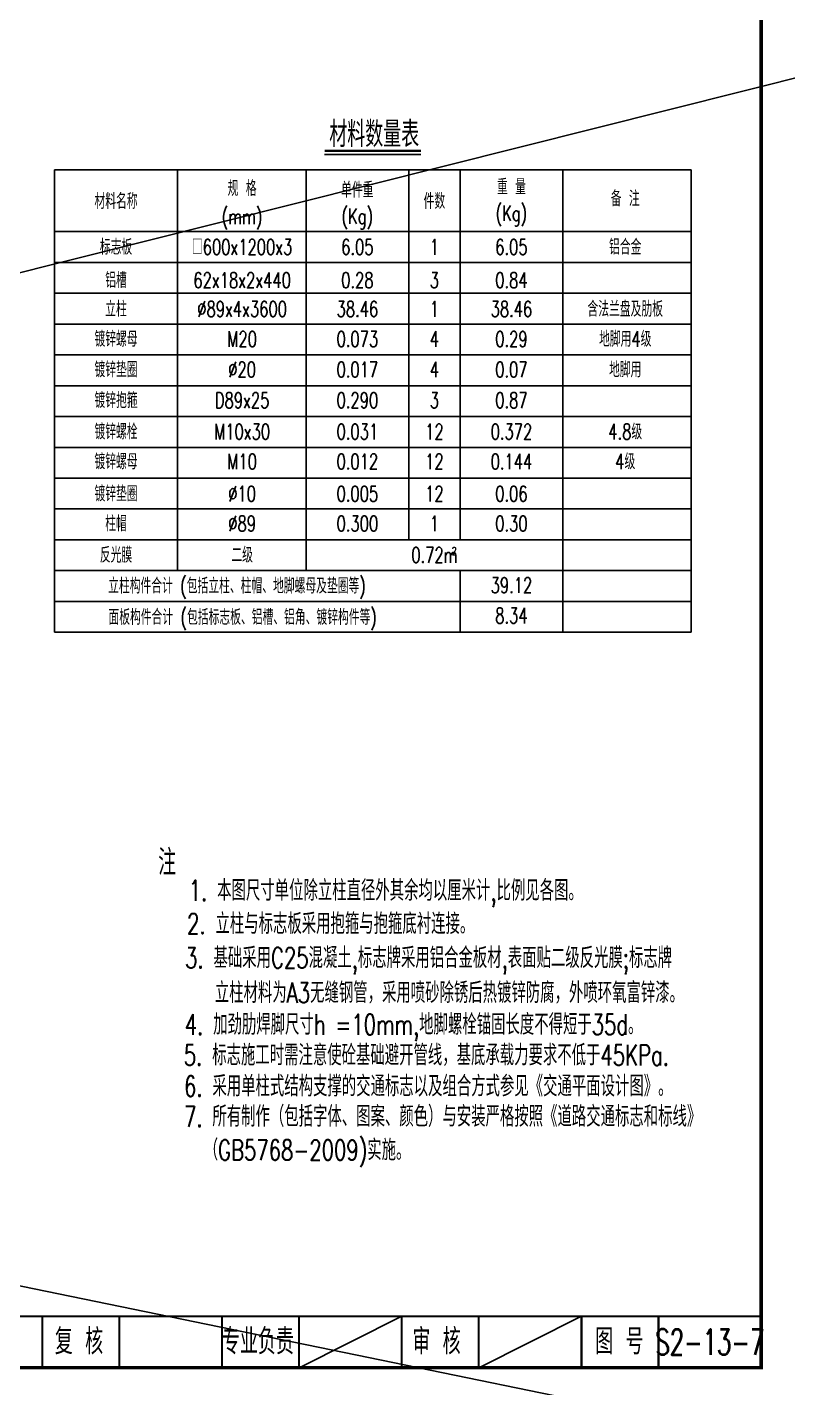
# Model space of a CAD drawing. Extents: x 3598 to 6562, y -9591 to -7828.
# Drawn here: x 5295.6 to 5443.7, y -8688.2 to -8423.4 of the extents above; entities that cross this region are included whole.
import ezdxf
from ezdxf.enums import TextEntityAlignment as Align

# ---------------------------------------------------------------- set-up
doc = ezdxf.new("R2010")
doc.units = 0
doc.header["$LTSCALE"] = 2
doc.layers.get('0').update_dxf_attribs({"linetype": 'CONTINUOUS'})
for name, color, linetype in [('图框', 7, 'CONTINUOUS'), ('尺寸标注', 4, 'CONTINUOUS'), ('文字字符', 7, 'CONTINUOUS'), ('文字符号', 2, 'CONTINUOUS')]:
    doc.layers.add(name, color=color, linetype=linetype)
doc.styles.get("Standard").update_dxf_attribs({"font": 'simplex1.shx', "width": 0.7, "bigfont": 'hztxt.shx'})

# ---------------------------------------------------------------- blocks, each defined once
blk = doc.blocks.new('series')
at = {"width": 0.75}
for tag, height, p in [('页码', 4, (-35, -19)), ('图名', 5, (-220, -282)), ('图号', 5, (-20, -282))]:
    blk.add_attdef(tag, text='', height=height, dxfattribs=at).set_placement(p, align=Align.MIDDLE_CENTER)

msp = doc.modelspace()

# ---------------------------------------------------------------- linework, layer by layer
at = {"layer": '图框'}
for p, q in [((5348.5275, -8684.3182), (5368.5275, -8674.3182)), ((5403.5275, -8674.3182), (5383.5275, -8684.3182))]:
    msp.add_line(p, q, dxfattribs=at)
for points, const_width in [([(5438.5275, -8407.3182), (5058.5275, -8407.3182), (5058.5275, -8684.3182), (5438.5275, -8684.3182), (5438.5275, -8407.3182)], 0.7), ([(5058.5275, -8674.3182), (5438.5275, -8674.3182)], 0.4), ([(5298.5275, -8684.3182), (5298.5275, -8674.3182)], 0.4), ([(5313.5275, -8684.3182), (5313.5275, -8674.3182)], 0.4), ([(5333.5275, -8684.3182), (5333.5275, -8674.3182)], 0.4), ([(5333.5275, -8684.3182), (5333.5275, -8674.3182)], 0.4), ([(5348.5275, -8684.3182), (5348.5275, -8674.3182)], 0.4), ([(5368.5275, -8684.3182), (5368.5275, -8674.3182)], 0.4), ([(5383.5275, -8684.3182), (5383.5275, -8674.3182)], 0.4), ([(5403.5275, -8684.3182), (5403.5275, -8674.3182)], 0.4), ([(5418.5275, -8684.3182), (5418.5275, -8674.3182)], 0.4)]:
    msp.add_lwpolyline(points, dxfattribs=dict(at, const_width=const_width))
at = {"layer": '尺寸标注', "linetype": 'Continuous'}
for p, q in [((3598.1061, -8897.0511), (6050.4462, -8281.2676)), ((6033.3269, -8820.0782), (3658.0236, -8332.5829))]:
    msp.add_line(p, q, dxfattribs=at)
at = {"layer": '尺寸标注', "color": 7, "linetype": 'Continuous'}
msp.add_line((5353.5051, -8448.1522), (5372.2661, -8448.1522), dxfattribs=at)
at = {"layer": '尺寸标注', "color": 7, "linetype": 'Continuous', "const_width": 0.4}
msp.add_lwpolyline([(5353.5051, -8447.4322), (5372.2661, -8447.4322)], dxfattribs=at)
at = {"layer": '文字字符', "color": 7, "linetype": 'Continuous'}
for p, q in [((5324.8856, -8451.1522), (5324.8856, -8529.1522)), ((5349.8856, -8451.1522), (5349.8856, -8529.1522)), ((5369.8856, -8451.1522), (5369.8856, -8523.1522)), ((5379.8856, -8451.1522), (5379.8856, -8523.1522)), ((5399.8856, -8451.1522), (5399.8856, -8541.1522)), ((5300.8856, -8463.1522), (5424.8856, -8463.1522)), ((5300.8856, -8469.1522), (5424.8856, -8469.1522)), ((5300.8856, -8475.1522), (5424.8856, -8475.1522)), ((5300.8856, -8481.1522), (5424.8856, -8481.1522)), ((5300.8856, -8487.1522), (5424.8856, -8487.1522)), ((5300.8856, -8493.1522), (5424.8856, -8493.1522)), ((5300.8856, -8499.1522), (5424.8856, -8499.1522)), ((5300.8856, -8505.1522), (5424.8856, -8505.1522)), ((5300.8856, -8511.1522), (5424.8856, -8511.1522)), ((5300.8856, -8517.1522), (5424.8856, -8517.1522)), ((5300.8856, -8523.1522), (5424.8856, -8523.1522)), ((5379.8856, -8529.1522), (5379.8856, -8541.1522)), ((5300.8856, -8535.1522), (5424.8856, -8535.1522))]:
    msp.add_line(p, q, dxfattribs=at)
at = {"layer": '文字符号', "color": 1}
for p, q in [((5300.8856, -8451.1522), (5300.8856, -8541.1522)), ((5300.8856, -8451.1522), (5424.8856, -8451.1522)), ((5424.8856, -8451.1522), (5424.8856, -8541.1522)), ((5300.8856, -8529.1522), (5424.8856, -8529.1522)), ((5300.8856, -8535.1522), (5424.8856, -8535.1522)), ((5424.8856, -8541.1522), (5300.8856, -8541.1522))]:
    msp.add_line(p, q, dxfattribs=at)

# ---------------------------------------------------------------- block references
at = {"layer": '图框'}
ref = msp.add_blockref('series', (5448.5275, -8397.3182), dxfattribs=at)
ref.add_attrib('图号', 'S2-13-7', dxfattribs={"layer": '0', "height": 5, "width": 0.65}).set_placement((5428.5275, -8679.3182), align=Align.MIDDLE_CENTER)

# ---------------------------------------------------------------- texts
at = {"layer": '图框', "width": 0.7}
for s, p in [('复 核', (5305.667, -8679.2236)), ('专业负责', (5340.5178, -8679.2236)), ('审 核', (5375.2916, -8679.2236)), ('图 号', (5410.9107, -8679.2236))]:
    msp.add_text(s, height=5, dxfattribs=at).set_placement(p, align=Align.MIDDLE_CENTER)
at = {"layer": '文字字符', "width": 0.7}
for s, height, p in [('材料数量表', 5, (5354.4182, -8446.7116)), ('注', 5, (5321.0981, -8588.4293)), ('1. 本图尺寸单位除立柱直径外其余均以厘米计,比例见各图。', 4, (5327.0628, -8593.4189)), ('2. 立柱与标志板采用抱箍与抱箍底衬连接。', 4, (5326.7322, -8599.889)), ('3. 基础采用C25混凝土,标志牌采用铝合金板材,表面贴二级反光膜;标志牌', 4, (5326.3342, -8606.5243)), ('立柱材料为A3无缝钢管，采用喷砂除锈后热镀锌防腐，外喷环氧富锌漆。', 4, (5332.1219, -8613.3147)), ('4. 加劲肋焊脚尺寸h =10mm,地脚螺栓锚固长度不得短于35d。', 4, (5326.2783, -8619.5018)), ('5. 标志施工时需注意使砼基础避开管线，基底承载力要求不低于45KPa.', 4, (5326.0927, -8625.4678)), ('6. 采用单柱式结构支撑的交通标志以及组合方式参见《交通平面设计图》。', 4, (5326.131, -8631.5065)), ('7. 所有制作（包括字体、图案、颜色）与安装严格按照《道路交通标志和标线》', 4, (5326.131, -8637.397)), ('  （GB5768-2009)实施。', 4, (5326.131, -8643.9401))]:
    msp.add_text(s, height=height, dxfattribs=at).set_placement(p)
at = {"layer": '文字字符', "color": 7, "linetype": 'Continuous', "width": 0.7}
for s, height, p in [('规 格', 3, (5337.4451, -8454.741)), ('单件重', 3, (5359.8856, -8455.0298)), ('重 量', 3, (5389.8856, -8454.4521)), ('材料名称', 3, (5312.8856, -8457.2431)), ('件数', 3, (5374.8856, -8457.2355)), ('备 注', 3, (5412.0465, -8456.7299)), ('(mm)', 3, (5337.4451, -8460.2355)), ('(Kg)', 3, (5359.8856, -8460.1632)), ('(Kg)', 3, (5389.8856, -8459.5855)), ('标志板', 3, (5312.8856, -8466.1522)), ('□600x1200x3', 3, (5337.4451, -8466.1522)), ('6.05', 3, (5359.8856, -8466.1522)), ('1', 3, (5374.8856, -8466.1522)), ('6.05', 3, (5389.8856, -8466.1522)), ('铝合金', 3, (5412.0465, -8466.1522)), ('铝槽', 3, (5312.8856, -8472.6169)), ('62x18x2x440', 3, (5337.4451, -8472.6169)), ('0.28', 3, (5359.8856, -8472.6169)), ('3', 3, (5374.8856, -8472.6169)), ('0.84', 3, (5389.8856, -8472.6169)), ('立柱', 3, (5312.8856, -8478.2266)), ('%%C89x4x3600', 3, (5337.4451, -8478.2266)), ('38.46', 3, (5359.8856, -8478.2266)), ('1', 3, (5374.8856, -8478.2266)), ('含法兰盘及肋板', 3, (5412.0465, -8478.2266)), ('镀锌螺母', 3, (5312.8856, -8484.0677)), ('M20', 3, (5337.4451, -8484.0677)), ('0.073', 3, (5359.8856, -8484.0677)), ('4', 3, (5374.8856, -8484.0677)), ('地脚用4级', 3, (5412.0465, -8484.0677)), ('镀锌垫圈', 3, (5312.8856, -8490.0174)), ('%%c20', 3, (5337.4451, -8490.0174)), ('0.017', 3, (5359.8856, -8490.0174)), ('4', 3, (5374.8856, -8490.0174)), ('地脚用', 3, (5412.0465, -8490.0174)), ('镀锌抱箍', 3, (5312.8856, -8495.9935)), ('D89x25', 3, (5337.4451, -8495.9935)), ('0.290', 3, (5359.8856, -8495.9935)), ('3', 3, (5374.8856, -8495.9935)), ('0.87', 3, (5389.8856, -8495.9935)), ('镀锌螺栓', 3, (5312.8856, -8502.1057)), ('M10x30', 3, (5337.4451, -8502.1057)), ('0.031', 3, (5359.8856, -8502.1057)), ('12', 3, (5374.8856, -8502.1057)), ('0.372', 3, (5389.8856, -8502.1057)), ('4.8级', 3, (5412.0465, -8502.1057)), ('镀锌螺母', 3, (5312.8856, -8507.9219)), ('M10', 3, (5337.4451, -8507.9219)), ('0.012', 3, (5359.8856, -8507.9219)), ('12', 3, (5374.8856, -8507.9219)), ('0.144', 3, (5389.8856, -8507.9219)), ('4级', 3, (5412.0465, -8507.9219)), ('镀锌垫圈', 3, (5312.8856, -8514.1821)), ('%%c10', 3, (5337.4451, -8514.1821)), ('0.005', 3, (5359.8856, -8514.1821)), ('12', 3, (5374.8856, -8514.1821)), ('0.06', 3, (5389.8856, -8514.1821)), ('柱帽', 3, (5312.8856, -8519.9983)), ('%%c89', 3, (5337.4451, -8519.9983)), ('0.300', 3, (5359.8856, -8519.9983)), ('1', 3, (5374.8856, -8519.9983)), ('反光膜', 3, (5312.8856, -8526.1105)), ('二级', 3, (5337.4451, -8526.1105)), ('0.72m', 3, (5374.8856, -8526.1105)), ('2', 1.5, (5378.7378, -8525.3071)), ('8.34', 3, (5389.8856, -8537.9219))]:
    msp.add_text(s, height=height, dxfattribs=at).set_placement(p, align=Align.MIDDLE_CENTER)
at = {"layer": '文字字符', "color": 1, "linetype": 'Continuous', "width": 0.7}
for s, p in [('38.46', (5389.8856, -8478.2266)), ('0.29', (5389.8856, -8484.0677)), ('0.07', (5389.8856, -8490.0174)), ('0.30', (5389.8856, -8519.9983)), ('39.12', (5389.8856, -8531.9983))]:
    msp.add_text(s, height=3, dxfattribs=at).set_placement(p, align=Align.MIDDLE_CENTER)
at = {"layer": '文字字符', "color": 7, "linetype": 'Continuous', "width": 0.7}
for s, p in [('立柱构件合计 (包括立柱、柱帽、地脚螺母及垫圈等)', (5311.3566, -8532.1114)), ('面板构件合计 (包括标志板、铝槽、铝角、镀锌构件等)', (5311.4089, -8538.2113))]:
    msp.add_text(s, height=3, dxfattribs=at).set_placement(p, align=Align.MIDDLE_LEFT)

doc.saveas('drawing.dxf')
